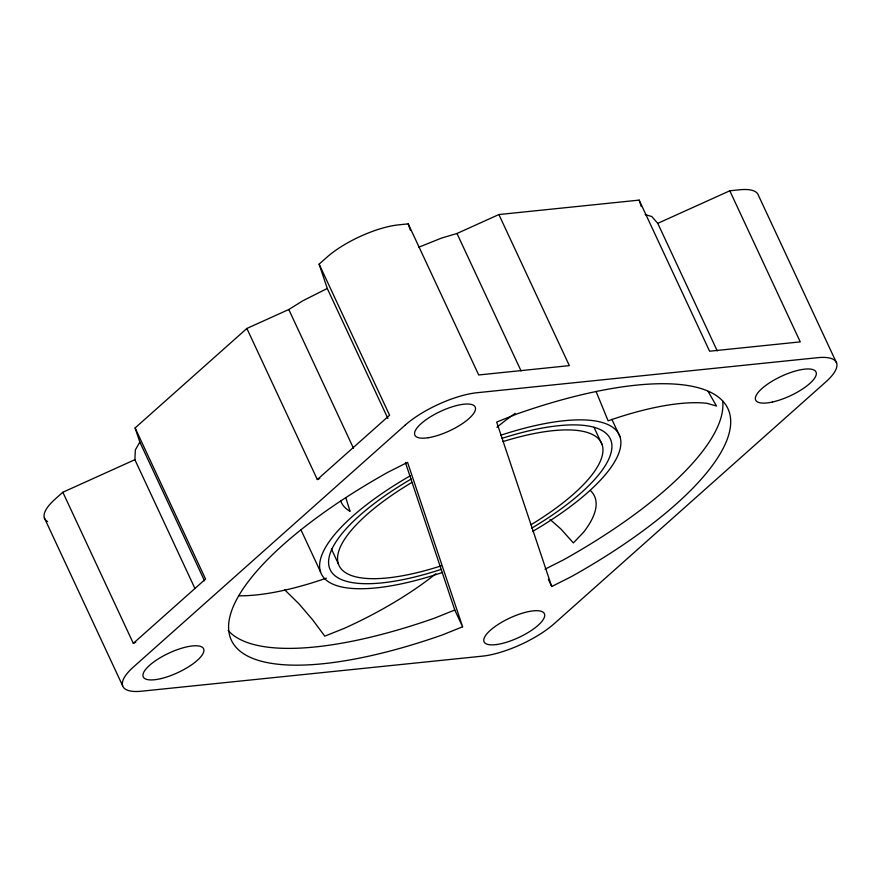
<?xml version="1.0" encoding="UTF-8"?>
<svg xmlns="http://www.w3.org/2000/svg" width="881" height="881" viewBox="0 0 881 881"><rect width="100%" height="100%" fill="white"/><g stroke="black" fill="none" stroke-linecap="round" stroke-linejoin="round"><path stroke-width="1.32" d="M194.943 588.497L134.881 459.695L135.344 449.916L139.837 442.086L135.101 427.946L246.878 328.459L288.781 309.517L302.998 300.685L327.269 288.461L319.131 264.146L326.785 257.329A55.767 17.972 -25 0 1 398.619 224.853L408.233 223.873L478.691 374.965L569.346 365.637L498.888 214.546L456.986 233.487L441.37 238.145L418.871 247.176M134.881 459.695L62.848 492.248L55.184 499.075A55.767 17.972 -25 0 0 47.585 521.574M62.848 492.248L133.306 643.35L205.559 579.037L135.101 427.946M246.878 328.459L317.325 479.55L389.589 415.237L319.131 264.146M545.053 569.159L563.609 559.798A273.958 88.287 -25 0 0 722.651 400.921M551.715 586.526L571.439 576.592A273.958 88.287 -25 0 0 729.127 411.68A273.958 88.287 -25 0 0 516.993 413.927L496.664 422.087L551.715 586.526L548.367 579.335M645.189 214.634L651.742 216.506L657.766 223.345L729.798 190.792L739.412 189.8A55.767 17.972 -25 0 1 758.354 195.197L836.631 363.082M317.325 479.55L319.792 478.438M133.306 643.35L135.784 642.227M405.414 462.536L454.783 610.015L434.465 618.176A273.958 88.287 -25 0 1 228.146 630.444M462.613 626.798L442.295 634.959A273.958 88.287 -25 0 1 230.161 637.216A273.958 88.287 -25 0 1 387.849 472.293L407.562 462.36L462.613 626.798L454.783 610.015M498.888 214.546L639.143 200.119L709.601 351.211L800.256 341.883L729.798 190.792M550.052 519.449L560.79 528.897L573.377 542.916L583.585 532.234A164.373 52.97 -25 0 0 590.303 490.464M284.629 589.763L298.989 603.859L312.733 619.938L324.803 636.159L344.603 628.208A164.373 52.97 -25 0 0 435.875 573.707M708.126 391.428L716.473 406.02L706.892 403.289A164.373 52.97 -25 0 0 608.11 420.832L596.041 391.362M611.866 419.345L619.938 436.635A164.373 52.97 -25 0 1 532.553 531.463M657.766 223.345L717.255 350.913M594.003 427.285L602.119 444.696A144.803 46.66 -25 0 1 530.924 524.79M456.986 233.487L521.089 370.956M327.269 288.461L387.904 418.497M288.781 309.517L353.468 448.231M331.421 548.984L338.381 563.906M301.005 529.944L320.552 571.956A164.373 52.97 -25 0 0 442.515 572.441M139.837 442.086L204.513 580.799M44.369 517.918L122.646 685.803M639.143 200.119L641.291 206.539M408.233 223.873L410.37 230.271M345.815 497.787L350.087 511.376A164.373 52.97 -25 0 1 340.617 500.606M502.082 438.32A154.593 49.821 -25 0 1 611.051 440.731A154.593 49.821 -25 0 1 531.728 528.148M441.106 569.401A154.593 49.821 -25 0 1 329.45 567.882A154.593 49.821 -25 0 1 411.174 479.033M326.355 578.156A164.373 52.97 -25 0 1 238.916 595.809M500.65 435.269A164.373 52.97 -25 0 1 619.96 436.679M320.552 571.923A164.373 52.97 -25 0 1 410.348 475.74M496.917 427.274A164.373 52.97 -25 0 1 515.165 413.332M503.062 441.546A144.803 46.66 -25 0 1 602.119 444.696M441.348 565.8A144.803 46.66 -25 0 1 338.458 564.126A144.803 46.66 -25 0 1 411.978 482.37M405.073 425.215L133.472 666.961A55.767 17.972 -25 0 0 141.588 691.2L482.381 656.147A55.767 17.972 -25 0 0 554.215 623.671L825.816 381.925A55.767 17.972 -25 0 0 817.7 357.686L476.907 392.739A55.767 17.972 -25 0 0 405.073 425.215M772.472 402.011A33.269 10.715 -25 0 0 816.258 372.795A33.269 10.715 -25 0 0 768.805 383.301A33.269 10.715 -25 0 0 772.472 402.011M496.543 644.54A33.269 10.715 -25 0 0 544.59 616.502A33.269 10.715 -25 0 0 501.586 622.316A33.269 10.715 -25 0 0 496.543 644.54M428.342 437.714A33.269 10.715 -25 0 0 475.487 409.313A33.269 10.715 -25 0 0 431.316 416.273A33.269 10.715 -25 0 0 428.342 437.714M161.256 678.546A33.269 10.715 -25 0 0 203.731 649.154A33.269 10.715 -25 0 0 155.331 660.838A33.269 10.715 -25 0 0 161.256 678.546"/></g></svg>
